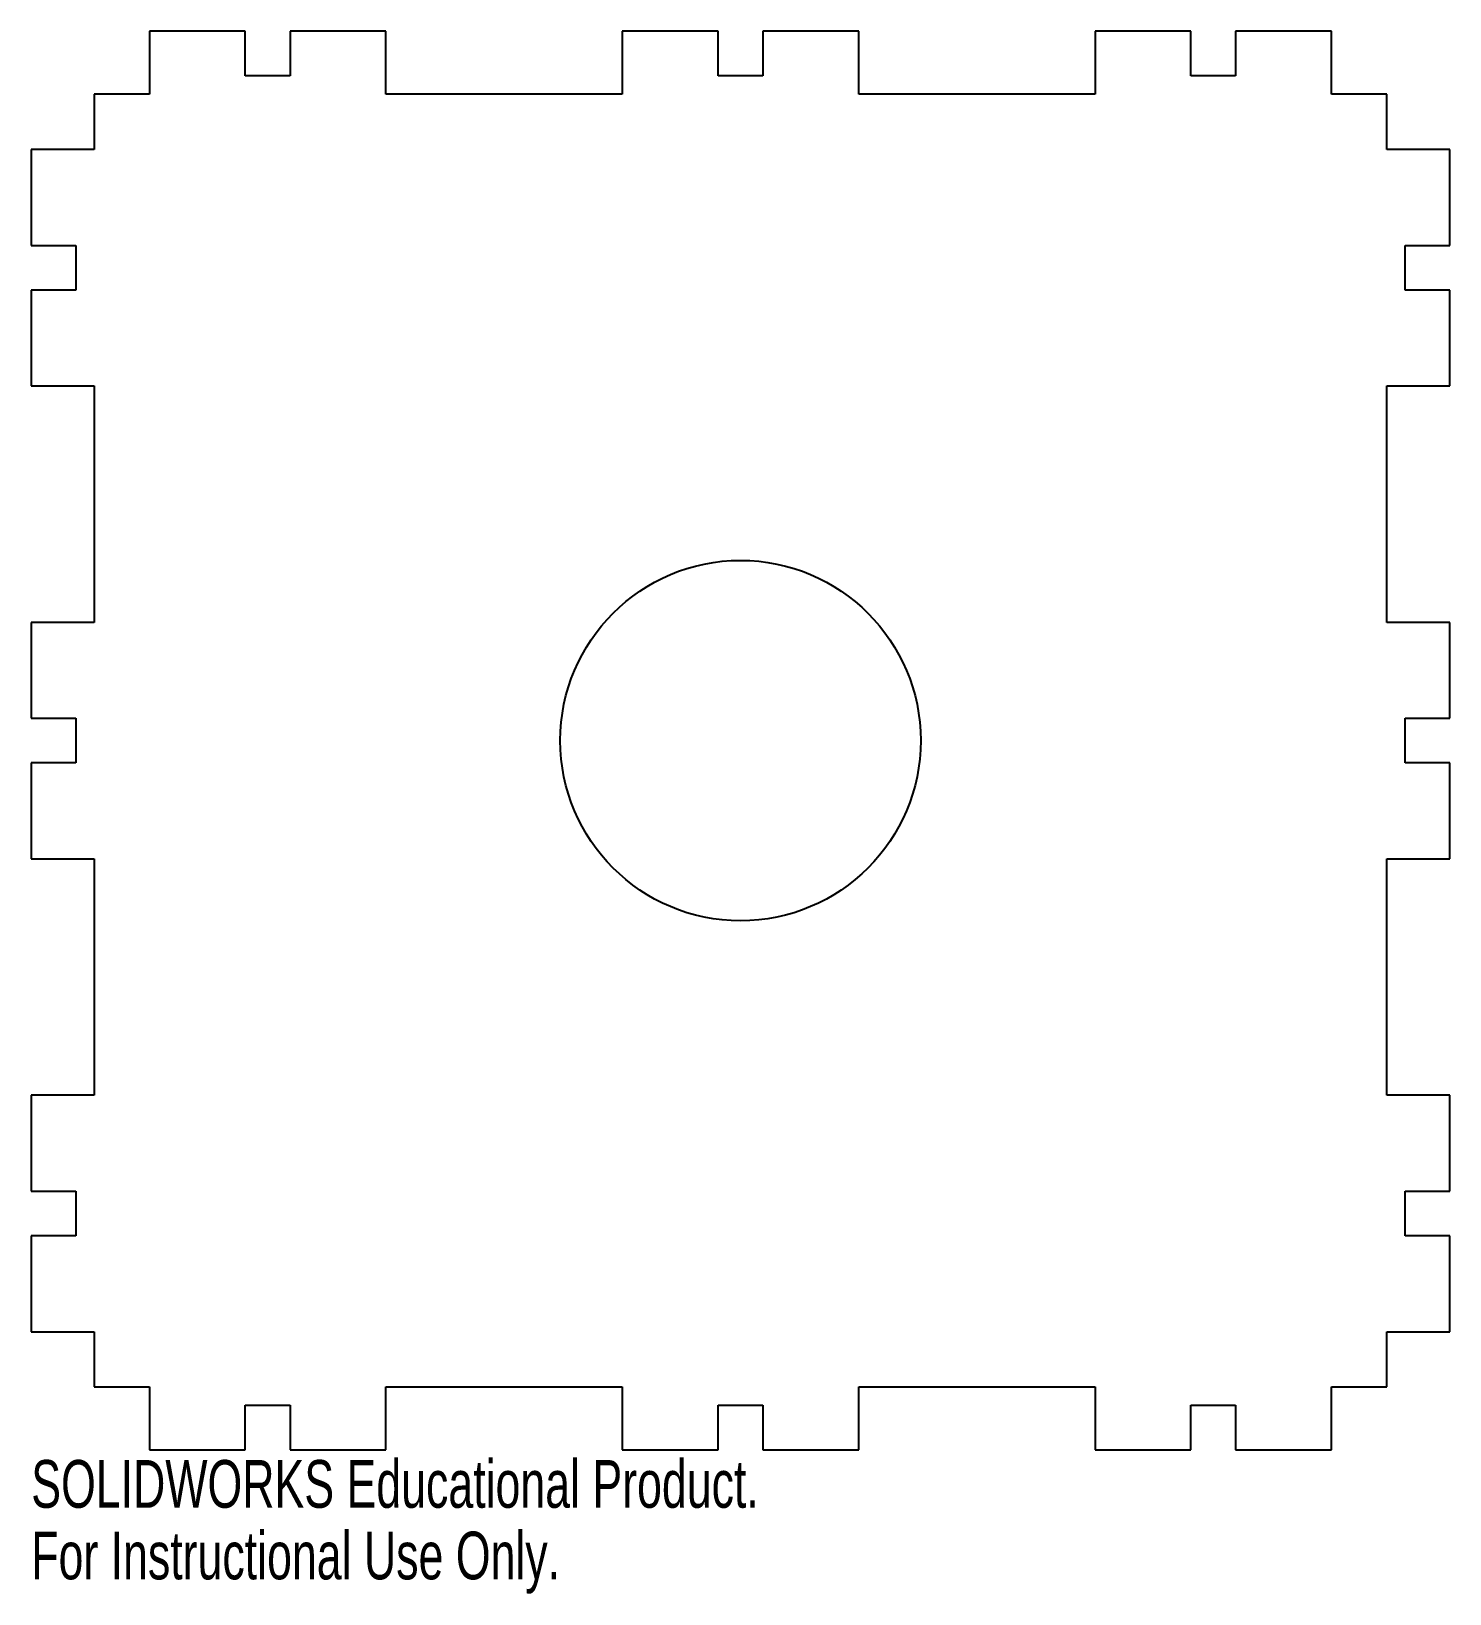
# Model space of a CAD drawing. Header units: inches. Extents: x 11.56 to 17.22, y -0.45 to 5.78.
import ezdxf

# ---------------------------------------------------------------- set-up
doc = ezdxf.new("R2010")
doc.units = ezdxf.units.IN
doc.header["$MEASUREMENT"] = 0
doc.styles.add('SLDTEXTSTYLE0', font='TXT', dxfattribs={"width": 0.7})

msp = doc.modelspace()

# ---------------------------------------------------------------- linework, layer by layer
at = {"color": 7, "linetype": 'Continuous'}
for p, q in [((12.4169, 5.7816), (12.0346, 5.7816)), ((12.0346, 5.7816), (12.0346, 5.5303)), ((12.4169, 5.6036), (12.4169, 5.7816)), ((12.9773, 5.7816), (12.595, 5.7816)), ((12.595, 5.7816), (12.595, 5.6036)), ((12.9773, 5.5303), (12.9773, 5.7816)), ((14.3022, 5.7816), (13.9199, 5.7816)), ((13.9199, 5.7816), (13.9199, 5.5303)), ((14.3022, 5.6036), (14.3022, 5.7816)), ((14.8626, 5.7816), (14.4803, 5.7816)), ((14.4803, 5.7816), (14.4803, 5.6036)), ((14.8626, 5.5303), (14.8626, 5.7816)), ((16.1875, 5.7816), (15.8052, 5.7816)), ((15.8052, 5.7816), (15.8052, 5.5303)), ((16.1875, 5.6036), (16.1875, 5.7816)), ((16.7479, 5.7816), (16.3656, 5.7816)), ((16.3656, 5.7816), (16.3656, 5.6036)), ((16.7479, 5.5303), (16.7479, 5.7816)), ((12.5059, 5.6036), (12.4169, 5.6036)), ((12.595, 5.6036), (12.5059, 5.6036)), ((14.3913, 5.6036), (14.3022, 5.6036)), ((14.4803, 5.6036), (14.3913, 5.6036)), ((16.2766, 5.6036), (16.1875, 5.6036)), ((16.3656, 5.6036), (16.2766, 5.6036)), ((11.8147, 5.5303), (11.8147, 5.3103)), ((12.0346, 5.5303), (11.8147, 5.5303)), ((13.9199, 5.5303), (12.9773, 5.5303)), ((15.8052, 5.5303), (14.8626, 5.5303)), ((16.9679, 5.5303), (16.7479, 5.5303)), ((16.9679, 5.3103), (16.9679, 5.5303)), ((11.8147, 5.3103), (11.5633, 5.3103)), ((11.5633, 5.3103), (11.5633, 4.928)), ((17.2192, 5.3103), (16.9679, 5.3103)), ((17.2192, 4.928), (17.2192, 5.3103)), ((11.5633, 4.928), (11.7413, 4.928)), ((11.7413, 4.928), (11.7413, 4.839)), ((17.0412, 4.839), (17.0412, 4.928)), ((17.0412, 4.928), (17.2192, 4.928)), ((11.7413, 4.839), (11.7413, 4.75)), ((17.0412, 4.75), (17.0412, 4.839)), ((11.7413, 4.75), (11.5633, 4.75)), ((11.5633, 4.75), (11.5633, 4.3677)), ((17.2192, 4.75), (17.0412, 4.75)), ((17.2192, 4.3677), (17.2192, 4.75)), ((11.5633, 4.3677), (11.8147, 4.3677)), ((11.8147, 4.3677), (11.8147, 3.425)), ((16.9679, 3.425), (16.9679, 4.3677)), ((16.9679, 4.3677), (17.2192, 4.3677)), ((11.8147, 3.425), (11.5633, 3.425)), ((11.5633, 3.425), (11.5633, 3.0427)), ((17.2192, 3.425), (16.9679, 3.425)), ((17.2192, 3.0427), (17.2192, 3.425)), ((11.5633, 3.0427), (11.7413, 3.0427)), ((11.7413, 3.0427), (11.7413, 2.9537)), ((17.0412, 2.9537), (17.0412, 3.0427)), ((17.0412, 3.0427), (17.2192, 3.0427)), ((11.7413, 2.9537), (11.7413, 2.8646)), ((17.0412, 2.8646), (17.0412, 2.9537)), ((11.7413, 2.8646), (11.5633, 2.8646)), ((11.5633, 2.8646), (11.5633, 2.4823)), ((17.2192, 2.8646), (17.0412, 2.8646)), ((17.2192, 2.4823), (17.2192, 2.8646)), ((11.5633, 2.4823), (11.8147, 2.4823)), ((11.8147, 2.4823), (11.8147, 1.5397)), ((16.9679, 1.5397), (16.9679, 2.4823)), ((16.9679, 2.4823), (17.2192, 2.4823)), ((11.8147, 1.5397), (11.5633, 1.5397)), ((11.5633, 1.5397), (11.5633, 1.1574)), ((17.2192, 1.5397), (16.9679, 1.5397)), ((17.2192, 1.1574), (17.2192, 1.5397)), ((11.5633, 1.1574), (11.7413, 1.1574)), ((11.7413, 1.1574), (11.7413, 1.0683)), ((17.0412, 1.0683), (17.0412, 1.1574)), ((17.0412, 1.1574), (17.2192, 1.1574)), ((11.7413, 1.0683), (11.7413, 0.9793)), ((17.0412, 0.9793), (17.0412, 1.0683)), ((11.7413, 0.9793), (11.5633, 0.9793)), ((11.5633, 0.9793), (11.5633, 0.597)), ((17.2192, 0.9793), (17.0412, 0.9793)), ((17.2192, 0.597), (17.2192, 0.9793)), ((11.5633, 0.597), (11.8147, 0.597)), ((11.8147, 0.597), (11.8147, 0.3771)), ((16.9679, 0.3771), (16.9679, 0.597)), ((16.9679, 0.597), (17.2192, 0.597)), ((11.8147, 0.3771), (12.0346, 0.3771)), ((12.0346, 0.3771), (12.0346, 0.1257)), ((12.9773, 0.1257), (12.9773, 0.3771)), ((12.9773, 0.3771), (13.9199, 0.3771)), ((13.9199, 0.3771), (13.9199, 0.1257)), ((14.8626, 0.1257), (14.8626, 0.3771)), ((14.8626, 0.3771), (15.8052, 0.3771)), ((15.8052, 0.3771), (15.8052, 0.1257)), ((16.7479, 0.1257), (16.7479, 0.3771)), ((16.7479, 0.3771), (16.9679, 0.3771)), ((12.4169, 0.1257), (12.4169, 0.3037)), ((12.4169, 0.3037), (12.5059, 0.3037)), ((12.5059, 0.3037), (12.595, 0.3037)), ((12.595, 0.3037), (12.595, 0.1257)), ((14.3022, 0.1257), (14.3022, 0.3037)), ((14.3022, 0.3037), (14.3913, 0.3037)), ((14.3913, 0.3037), (14.4803, 0.3037)), ((14.4803, 0.3037), (14.4803, 0.1257)), ((16.1875, 0.1257), (16.1875, 0.3037)), ((16.1875, 0.3037), (16.2766, 0.3037)), ((16.2766, 0.3037), (16.3656, 0.3037)), ((16.3656, 0.3037), (16.3656, 0.1257)), ((12.0346, 0.1257), (12.4169, 0.1257)), ((12.595, 0.1257), (12.9773, 0.1257)), ((13.9199, 0.1257), (14.3022, 0.1257)), ((14.4803, 0.1257), (14.8626, 0.1257)), ((15.8052, 0.1257), (16.1875, 0.1257)), ((16.3656, 0.1257), (16.7479, 0.1257))]:
    msp.add_line(p, q, dxfattribs=at)
msp.add_circle((14.3913, 2.9537), 0.7185, dxfattribs=at)

# ---------------------------------------------------------------- texts
at = {"color": 7, "linetype": 'Continuous', "char_height": 0.1903, "attachment_point": 1, "style": 'SLDTEXTSTYLE0'}
for s, insert in [('SOLIDWORKS Educational Product.', (11.5633, 0.0855)), ('For Instructional Use Only.', (11.5633, -0.1999))]:
    msp.add_mtext(s, dxfattribs=dict(at, insert=insert))

doc.saveas('drawing.dxf')
